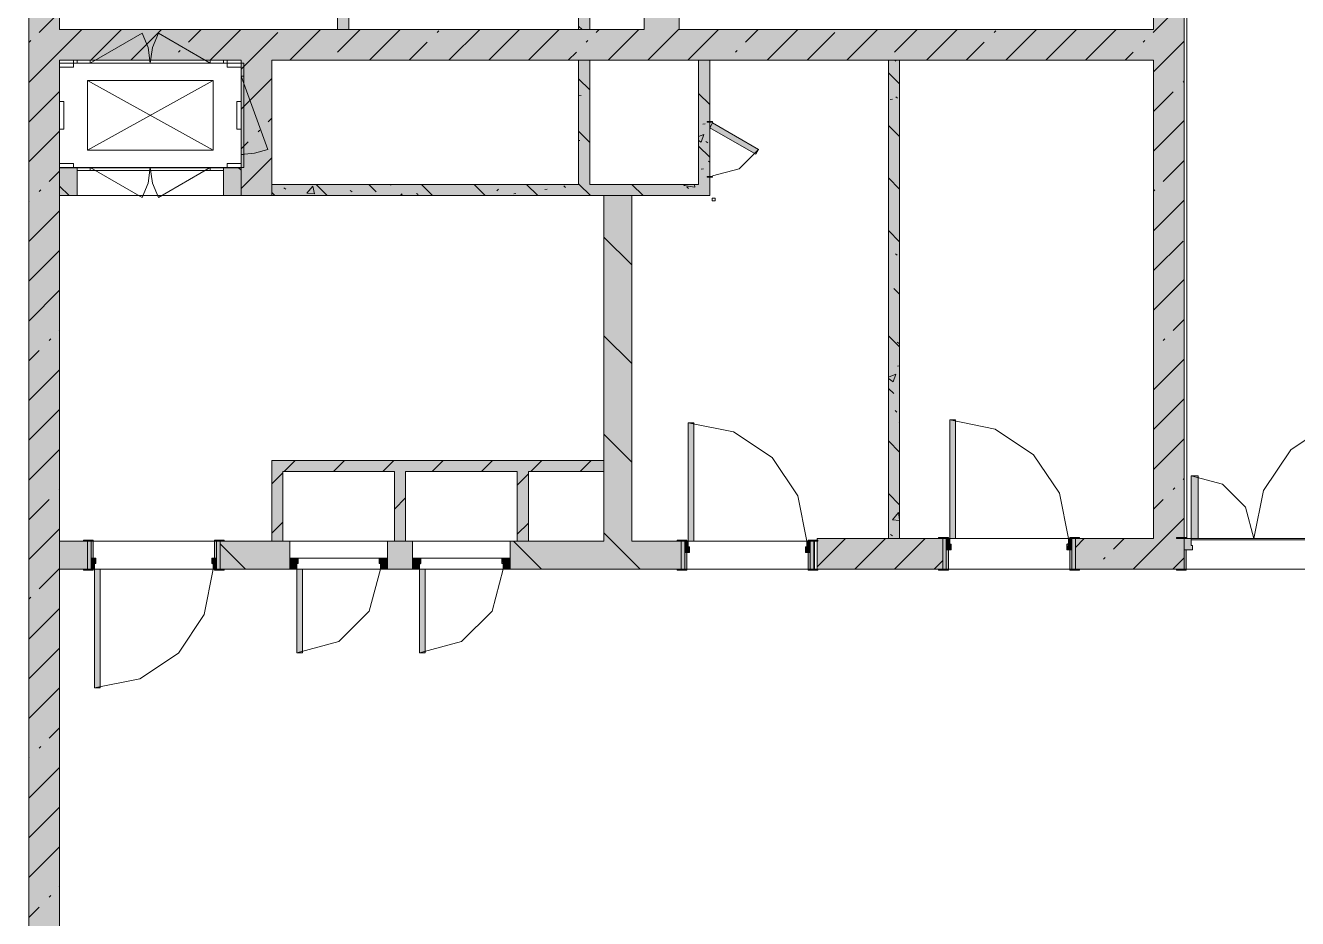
# Model space of a CAD drawing. Header units: millimetres. Extents: x -3817 to 677485, y -22715 to 103890.
# Drawn here: x 10388.3 to 10460.1, y -19518.1 to -19467.7 of the extents above; entities that cross this region are included whole.
import ezdxf

# ---------------------------------------------------------------- set-up
doc = ezdxf.new("R2010")
doc.units = ezdxf.units.MM
doc.layers.add('PDF _Геометрия', color=7, linetype='Continuous', true_color=0x1d1d1d)
doc.layers.add('PDF _Сплошная заливка', color=7, linetype='Continuous', true_color=0xffffff)

msp = doc.modelspace()

# ---------------------------------------------------------------- hatches: boundary and pattern name
at = {"layer": 'PDF _Сплошная заливка', "transparency": 33554559}
for points in [[(10423.2, -19467.893), (10425.168, -19467.893), (10425.168, -19390.495), (10423.2, -19390.495), (10423.2, -19461.102)], [(10453.238, -19498.365), (10453.671, -19498.365), (10453.671, -19496.633), (10453.671, -19496.57), (10453.671, -19434.194), (10451.939, -19434.194), (10451.939, -19498.365)], [(10400.445, -19469.626), (10400.445, -19467.893), (10390.209, -19467.893), (10390.209, -19469.626), (10398.663, -19469.626)], [(10436.985, -19469.626), (10451.939, -19469.626), (10451.939, -19467.893), (10400.445, -19467.893), (10400.445, -19469.626), (10427.877, -19469.626)], [(10426.901, -19477.271), (10426.901, -19476.641), (10402.177, -19476.641), (10402.177, -19477.271), (10422.491, -19477.271)], [(10402.315, -19496.79), (10402.807, -19496.79), (10402.807, -19492.223), (10402.177, -19492.223), (10402.177, -19496.79)], [(10420.917, -19492.853), (10420.917, -19492.223), (10402.807, -19492.223), (10402.807, -19492.853), (10416.665, -19492.853)], [(10420.573, -19498.365), (10425.286, -19498.365), (10425.286, -19496.79), (10415.641, -19496.79), (10415.641, -19498.365)]]:
    msp.add_hatch(color=256, dxfattribs=at).paths.add_polyline_path(points)
h = msp.add_hatch(color=256, dxfattribs=at)
h.paths.add_polyline_path([(10405.891, -19467.893), (10406.521, -19467.893), (10406.521, -19458.363), (10405.891, -19458.363), (10405.891, -19461.102)], flags=0)
h.paths.add_polyline_path([(10405.966, -19450.883), (10406.521, -19450.883), (10406.521, -19446.313), (10405.891, -19446.313), (10405.891, -19450.883)], flags=0)
h.paths.add_polyline_path([(10405.891, -19438.833), (10406.521, -19438.833), (10406.521, -19436.668), (10405.891, -19436.668), (10405.891, -19438.597)], flags=0)
h = msp.add_hatch(color=256, dxfattribs=at)
h.paths.add_polyline_path([(10419.499, -19476.641), (10420.129, -19476.641), (10420.129, -19469.626), (10419.499, -19469.626), (10419.499, -19469.907)], flags=0)
h.paths.add_polyline_path([(10419.499, -19467.893), (10420.129, -19467.893), (10420.129, -19436.668), (10419.499, -19436.668), (10419.499, -19438.902), (10419.657, -19438.993), (10419.499, -19439.266), (10419.564, -19466.229), (10419.657, -19466.282), (10419.499, -19466.634)], flags=0)
at = {"layer": 'PDF _Сплошная заливка', "true_color": 0xe2e2e2, "transparency": 33554559}
msp.add_hatch(color=254, dxfattribs=at).paths.add_polyline_path([(10429.492, -19474.934), (10429.649, -19474.661), (10427.058, -19473.165), (10426.901, -19473.438), (10427.877, -19474.001)])
at = {"layer": 'PDF _Сплошная заливка', "transparency": 33554559}
h = msp.add_hatch(color=256, dxfattribs=at)
h.paths.add_polyline_path([(10402.315, -19498.365), (10403.201, -19498.365), (10403.201, -19496.79), (10399.264, -19496.79), (10399.264, -19498.365), (10399.5, -19498.365)], flags=0)
h.paths.add_polyline_path([(10410.13, -19498.365), (10410.13, -19496.79), (10408.712, -19496.79), (10408.712, -19498.365)], flags=0)
h.paths.add_polyline_path([(10390.209, -19498.365), (10391.784, -19498.365), (10391.784, -19496.79), (10390.209, -19496.79)], flags=0)
h = msp.add_hatch(color=256, dxfattribs=at)
h.paths.add_polyline_path([(10449.787, -19498.365), (10451.939, -19498.365), (10451.939, -19496.633), (10447.53, -19496.633), (10447.53, -19498.365), (10447.766, -19498.365)], flags=0)
h.paths.add_polyline_path([(10439.813, -19498.365), (10440.05, -19498.365), (10440.05, -19496.633), (10432.963, -19496.633), (10433.003, -19498.365), (10435.18, -19498.365)], flags=0)
at = {"layer": 'PDF _Сплошная заливка', "true_color": 0xe2e2e2, "transparency": 33554559}
h = msp.add_hatch(color=254, dxfattribs=at)
h.paths.add_polyline_path([(10465.088, -19497.263), (10465.088, -19496.633), (10464.695, -19496.633), (10464.616, -19497.263)], flags=0)
h.paths.add_polyline_path([(10453.671, -19497.263), (10454.144, -19497.263), (10454.065, -19497.026), (10454.065, -19496.633), (10453.671, -19496.633)], flags=0)

# ---------------------------------------------------------------- linework, layer by layer
at = {"layer": 'PDF _Геометрия', "color": 7, "lineweight": 9}
for points in [[(10453.671, -19496.57), (10453.671, -19437.343), (10455.876, -19437.343), (10455.876, -19435.375), (10455.876, -19434.131), (10455.876, -19388.526), (10455.718, -19388.526), (10453.907, -19388.526), (10353.832, -19388.526), (10353.832, -19390.495), (10353.832, -19392.069), (10334.148, -19392.069), (10334.148, -19390.495), (10334.148, -19388.526), (10322.259, -19388.526), (10322.259, -19390.495), (10305.724, -19390.495), (10305.724, -19392.069), (10322.259, -19392.069), (10322.259, -19390.495)], [(10451.939, -19434.194), (10451.939, -19435.375), (10451.939, -19437.343), (10451.939, -19463.327), (10425.168, -19463.327), (10425.168, -19463.957), (10425.168, -19467.893), (10451.939, -19467.893), (10451.939, -19463.957), (10425.168, -19463.957)], [(10405.891, -19438.597), (10405.891, -19436.668), (10405.891, -19436.038), (10423.2, -19436.038), (10423.2, -19436.668), (10420.129, -19436.668), (10420.129, -19462.697), (10420.129, -19466.634), (10420.129, -19467.893), (10423.2, -19467.893), (10423.2, -19462.91)], [(10423.2, -19441.651), (10423.2, -19436.668), (10423.2, -19467.893)], [(10405.891, -19458.599), (10405.891, -19467.893), (10400.445, -19467.893), (10390.209, -19467.893), (10390.209, -19466.954), (10388.477, -19466.954), (10388.477, -19475.696), (10388.477, -19477.271), (10388.477, -19521.986), (10390.209, -19521.986), (10390.209, -19498.365), (10391.547, -19498.365)], [(10419.499, -19466.634), (10419.499, -19467.893), (10406.521, -19467.893), (10406.521, -19458.599)], [(10451.92, -19468.051), (10451.939, -19468.032), (10453.671, -19466.3)], [(10389.06, -19468.051), (10390.157, -19466.954)], [(10388.477, -19470.88), (10390.209, -19469.148), (10391.463, -19467.893)], [(10391.976, -19469.626), (10393.708, -19467.893)], [(10394.221, -19469.626), (10395.953, -19467.893)], [(10397.479, -19468.613), (10398.198, -19467.893)], [(10398.711, -19469.626), (10400.443, -19467.893)], [(10400.445, -19470.137), (10400.956, -19469.626), (10402.53, -19468.051)], [(10403.201, -19469.626), (10404.933, -19467.893)], [(10405.891, -19467.893), (10406.521, -19467.893)], [(10405.898, -19469.174), (10407.178, -19467.893)], [(10407.691, -19469.626), (10409.423, -19467.893)], [(10411.51, -19468.051), (10411.604, -19467.958)], [(10412.181, -19469.626), (10413.913, -19467.893)], [(10414.426, -19469.626), (10416.158, -19467.893)], [(10416.671, -19469.626), (10418.403, -19467.893)], [(10419.499, -19467.893), (10420.129, -19467.893)], [(10420.49, -19468.051), (10420.648, -19467.893)], [(10421.161, -19469.626), (10422.893, -19467.893)], [(10423.406, -19469.626), (10425.138, -19467.893), (10425.168, -19467.863)], [(10425.651, -19469.626), (10427.383, -19467.893)], [(10428.909, -19468.613), (10429.628, -19467.893)], [(10430.141, -19469.626), (10431.873, -19467.893)], [(10432.386, -19469.626), (10433.96, -19468.051)], [(10434.631, -19469.626), (10436.363, -19467.893)], [(10437.328, -19469.174), (10438.608, -19467.893)], [(10439.121, -19469.626), (10440.853, -19467.893)], [(10442.94, -19468.051), (10443.033, -19467.958)], [(10443.611, -19469.626), (10445.343, -19467.893)], [(10445.856, -19469.626), (10447.588, -19467.893)], [(10448.101, -19469.626), (10449.833, -19467.893)], [(10388.499, -19468.613), (10388.593, -19468.519)], [(10409.936, -19469.626), (10410.949, -19468.613)], [(10419.929, -19468.613), (10420.022, -19468.519)], [(10441.366, -19469.626), (10442.379, -19468.613)], [(10451.359, -19468.613), (10451.452, -19468.519)], [(10451.939, -19470.277), (10453.671, -19468.545)], [(10390.209, -19477.271), (10390.209, -19475.696), (10390.209, -19469.626), (10400.445, -19469.626), (10400.445, -19477.271), (10402.177, -19477.271), (10420.917, -19477.271)], [(10391.941, -19469.626), (10398.713, -19469.626), (10391.941, -19469.626)], [(10398.713, -19469.626), (10391.941, -19469.626), (10398.663, -19469.626)], [(10396.918, -19469.174), (10397.011, -19469.081)], [(10418.916, -19469.626), (10419.368, -19469.174)], [(10420.129, -19469.626), (10419.499, -19469.626)], [(10426.271, -19469.626), (10426.271, -19476.641), (10420.129, -19476.641), (10420.129, -19469.626), (10426.271, -19469.626), (10426.901, -19469.626), (10436.985, -19469.626), (10436.985, -19496.633), (10432.963, -19496.633), (10432.963, -19496.727)], [(10422.491, -19477.271), (10426.901, -19477.271), (10426.901, -19476.641), (10426.901, -19469.626)], [(10428.348, -19469.174), (10428.441, -19469.081)], [(10436.985, -19469.626), (10437.614, -19469.626), (10451.939, -19469.626), (10451.939, -19496.633), (10447.766, -19496.633)], [(10439.813, -19496.633), (10437.614, -19496.633), (10437.614, -19469.626)], [(10450.346, -19469.626), (10450.798, -19469.174)], [(10400.445, -19470.019), (10399.657, -19470.019), (10400.445, -19470.019)], [(10391.784, -19470.767), (10398.87, -19474.704)], [(10398.87, -19470.767), (10391.784, -19474.704)], [(10400.445, -19470.531), (10401.953, -19474.675), (10401.21, -19474.874), (10400.445, -19474.941)], [(10400.445, -19472.382), (10402.177, -19470.65)], [(10400.602, -19474.941), (10400.602, -19470.531), (10400.602, -19474.941)], [(10453.604, -19470.858), (10453.671, -19470.79)], [(10388.477, -19473.125), (10390.183, -19471.419)], [(10451.939, -19472.522), (10453.042, -19471.419)], [(10390.445, -19473.523), (10390.445, -19471.949), (10390.445, -19473.523)], [(10400.209, -19471.949), (10400.209, -19473.523), (10400.209, -19471.949)], [(10400.445, -19471.949), (10400.209, -19471.949), (10400.445, -19471.949)], [(10401.969, -19473.103), (10402.177, -19472.895)], [(10451.939, -19474.767), (10453.671, -19473.035)], [(10388.477, -19475.37), (10390.209, -19473.638)], [(10390.209, -19473.523), (10390.445, -19473.523), (10390.209, -19473.523)], [(10401.408, -19473.664), (10401.501, -19473.571)], [(10400.445, -19474.627), (10400.847, -19474.225)], [(10400.445, -19476.872), (10402.177, -19475.14)], [(10452.481, -19476.47), (10453.671, -19475.28)], [(10389.622, -19476.47), (10390.209, -19475.883)], [(10390.209, -19475.696), (10390.209, -19475.452), (10390.209, -19475.696), (10391.193, -19475.696), (10391.193, -19477.271), (10390.209, -19477.271), (10390.209, -19496.79), (10391.547, -19496.79)], [(10390.996, -19475.452), (10390.209, -19475.452), (10390.996, -19475.452)], [(10390.996, -19475.696), (10390.996, -19475.452), (10390.996, -19475.696)], [(10391.941, -19475.846), (10398.713, -19475.846), (10391.941, -19475.846)], [(10391.941, -19475.846), (10398.713, -19475.846), (10391.941, -19475.846)], [(10400.445, -19475.842), (10400.299, -19475.696)], [(10390.739, -19477.271), (10390.209, -19476.741)], [(10402.177, -19476.641), (10402.177, -19477.271)], [(10389.06, -19477.031), (10389.154, -19476.938)], [(10425.05, -19496.79), (10422.491, -19496.79), (10422.491, -19477.271), (10420.917, -19477.271), (10420.917, -19492.223), (10402.807, -19492.223), (10402.177, -19492.223), (10402.177, -19496.79)], [(10451.939, -19477.012), (10452.013, -19476.938)], [(10451.939, -19479.257), (10453.671, -19477.525)], [(10388.477, -19477.615), (10388.499, -19477.593)], [(10388.477, -19479.86), (10390.209, -19478.128)], [(10422.491, -19481.186), (10420.917, -19479.611)], [(10388.477, -19482.105), (10390.209, -19480.373)], [(10451.939, -19481.502), (10453.604, -19479.838)], [(10451.939, -19483.747), (10453.671, -19482.015)], [(10388.477, -19484.35), (10390.209, -19482.618)], [(10453.042, -19484.889), (10453.671, -19484.26)], [(10389.622, -19485.45), (10389.715, -19485.357)], [(10390.183, -19484.889), (10390.209, -19484.863)], [(10422.491, -19486.754), (10420.917, -19485.179)], [(10452.481, -19485.45), (10452.575, -19485.357)], [(10388.477, -19486.595), (10389.06, -19486.011)], [(10451.939, -19488.237), (10453.671, -19486.505)], [(10388.477, -19488.84), (10390.209, -19487.108)], [(10451.939, -19490.482), (10453.671, -19488.75)], [(10388.499, -19491.062), (10390.209, -19489.353)], [(10422.491, -19492.321), (10420.917, -19490.746)], [(10451.939, -19492.727), (10453.671, -19490.995)], [(10388.477, -19493.33), (10390.209, -19491.598)], [(10402.873, -19492.853), (10403.503, -19492.223)], [(10405.657, -19492.853), (10406.287, -19492.223)], [(10408.441, -19492.853), (10409.071, -19492.223)], [(10411.225, -19492.853), (10411.855, -19492.223)], [(10414.009, -19492.853), (10414.638, -19492.223)], [(10416.792, -19492.853), (10417.422, -19492.223)], [(10419.576, -19492.853), (10420.206, -19492.223)], [(10420.917, -19492.853), (10420.917, -19492.223)], [(10399.5, -19496.79), (10402.177, -19496.79), (10402.807, -19496.79), (10402.807, -19492.853), (10409.106, -19492.853), (10409.106, -19496.79), (10409.736, -19496.79), (10410.13, -19496.79), (10410.13, -19498.365), (10408.712, -19498.365), (10408.712, -19496.79), (10409.106, -19496.79)], [(10402.177, -19493.55), (10402.807, -19492.92)], [(10409.736, -19496.79), (10409.736, -19492.853), (10416.035, -19492.853), (10416.035, -19496.79)], [(10425.05, -19498.365), (10415.641, -19498.365), (10415.641, -19496.79), (10416.035, -19496.79), (10416.665, -19496.79), (10416.665, -19492.853), (10420.917, -19492.853), (10420.917, -19496.79), (10416.665, -19496.79)], [(10416.035, -19493.611), (10416.665, -19492.981)], [(10453.604, -19493.307), (10453.671, -19493.24)], [(10390.183, -19493.869), (10390.209, -19493.843)], [(10453.042, -19493.869), (10453.136, -19493.775)], [(10388.477, -19495.575), (10389.622, -19494.43)], [(10409.106, -19494.972), (10409.736, -19494.342)], [(10451.939, -19494.972), (10452.481, -19494.43)], [(10450.791, -19498.365), (10451.939, -19497.217), (10453.671, -19495.485)], [(10388.477, -19497.82), (10390.209, -19496.088)], [(10402.177, -19496.333), (10402.807, -19495.704)], [(10416.035, -19496.395), (10416.665, -19495.765)], [(10390.209, -19496.79), (10390.209, -19498.365)], [(10391.784, -19498.365), (10391.784, -19496.79)], [(10392.099, -19496.79), (10398.949, -19496.79)], [(10399.264, -19496.79), (10399.264, -19498.365)], [(10400.697, -19498.365), (10399.264, -19496.931)], [(10399.5, -19498.365), (10403.201, -19498.365), (10403.201, -19496.79), (10402.807, -19496.79)], [(10403.201, -19497.735), (10403.201, -19496.79), (10408.712, -19496.79), (10408.712, -19497.735)], [(10410.13, -19497.735), (10410.13, -19496.79), (10415.641, -19496.79), (10415.641, -19497.735)], [(10417.4, -19498.365), (10415.825, -19496.79)], [(10422.968, -19498.365), (10421.393, -19496.79), (10420.917, -19496.314)], [(10425.286, -19498.365), (10425.286, -19496.79)], [(10425.995, -19496.79), (10432.452, -19496.79)], [(10432.767, -19496.79), (10432.767, -19498.365)], [(10432.806, -19498.365), (10432.806, -19496.79)], [(10432.963, -19498.233), (10434.564, -19496.633)], [(10432.963, -19496.79), (10432.963, -19498.365), (10439.813, -19498.365)], [(10435.083, -19498.359), (10436.809, -19496.633)], [(10436.985, -19496.633), (10437.614, -19496.633)], [(10437.321, -19498.365), (10439.054, -19496.633)], [(10440.05, -19498.365), (10440.05, -19496.633)], [(10440.758, -19496.633), (10447.215, -19496.633)], [(10447.53, -19497.136), (10448.034, -19496.633)], [(10447.53, -19496.633), (10447.53, -19498.365)], [(10449.675, -19497.236), (10450.279, -19496.633)], [(10453.671, -19498.365), (10453.671, -19496.633)], [(10454.065, -19496.633), (10464.695, -19496.633)], [(10432.806, -19497.068), (10432.767, -19497.029)], [(10389.06, -19499.481), (10390.209, -19498.333)], [(10398.949, -19498.365), (10392.177, -19498.365)], [(10408.712, -19498.365), (10403.909, -19498.365)], [(10415.641, -19498.365), (10410.838, -19498.365)], [(10432.452, -19498.365), (10425.601, -19498.365)], [(10439.566, -19498.365), (10440.05, -19497.882)], [(10447.215, -19498.365), (10440.365, -19498.365)], [(10447.766, -19498.365), (10451.939, -19498.365), (10453.238, -19498.365)], [(10448.546, -19498.365), (10448.553, -19498.359)], [(10449.114, -19497.797), (10449.207, -19497.704)], [(10453.036, -19498.365), (10453.671, -19497.73)], [(10464.97, -19498.365), (10453.789, -19498.365)], [(10388.499, -19500.042), (10388.593, -19499.949)], [(10388.477, -19502.31), (10390.209, -19500.578)], [(10388.477, -19504.555), (10390.183, -19502.849)], [(10388.477, -19506.8), (10390.209, -19505.068)], [(10389.622, -19507.9), (10390.209, -19507.313)], [(10389.06, -19508.461), (10389.154, -19508.368)], [(10388.477, -19509.045), (10388.499, -19509.022)], [(10388.477, -19511.29), (10390.209, -19509.558)], [(10388.477, -19513.535), (10390.209, -19511.803)], [(10388.477, -19515.78), (10390.209, -19514.048)], [(10390.183, -19516.319), (10390.209, -19516.293)], [(10389.622, -19516.88), (10389.715, -19516.786)], [(10388.477, -19518.025), (10389.06, -19517.441)]]:
    msp.add_lwpolyline(points, dxfattribs=at)
at = {"layer": 'PDF _Геометрия', "color": 253, "lineweight": 9, "true_color": 0xaaaaaa}
for points in [[(10455.876, -19437.501), (10453.829, -19437.501), (10453.829, -19496.633)], [(10390.209, -19467.893), (10405.891, -19467.893), (10405.891, -19458.599)], [(10436.985, -19496.633), (10436.985, -19469.626), (10426.901, -19469.626), (10426.901, -19477.271)], [(10447.766, -19496.633), (10451.939, -19496.633), (10451.939, -19469.626), (10437.614, -19469.626), (10437.614, -19496.633)], [(10427.058, -19476.157), (10428.554, -19475.756), (10429.649, -19474.661)], [(10391.193, -19475.696), (10399.461, -19475.696)], [(10413.27, -19477.271), (10390.209, -19477.271), (10390.209, -19496.79), (10391.547, -19496.79)], [(10391.193, -19477.271), (10399.461, -19477.271)], [(10399.5, -19496.79), (10402.177, -19496.79), (10402.177, -19492.223), (10420.917, -19492.223), (10420.917, -19477.271)], [(10422.491, -19477.271), (10422.491, -19496.79)], [(10464.695, -19489.546), (10461.983, -19490.086), (10459.684, -19491.622), (10458.148, -19493.921), (10457.608, -19496.633), (10457.133, -19494.861), (10455.837, -19493.564), (10454.065, -19493.089)], [(10432.373, -19496.79), (10431.863, -19494.229), (10430.413, -19492.058), (10428.241, -19490.607), (10425.68, -19490.097)], [(10447.136, -19496.633), (10446.627, -19494.071), (10445.176, -19491.9), (10443.005, -19490.449), (10440.443, -19489.94)], [(10432.963, -19496.727), (10432.963, -19496.633), (10435.18, -19496.633)], [(10432.963, -19498.365), (10432.963, -19496.79)], [(10464.695, -19496.633), (10454.065, -19496.633)], [(10454.065, -19496.711), (10464.695, -19496.711)], [(10391.36, -19498.365), (10390.209, -19498.365), (10390.209, -19520.411), (10423.542, -19520.411), (10425.027, -19520.411)], [(10398.87, -19498.365), (10398.361, -19500.926), (10396.91, -19503.097), (10394.739, -19504.548), (10392.177, -19505.058)], [(10403.201, -19498.365), (10399.5, -19498.365)], [(10403.516, -19497.735), (10408.397, -19497.735), (10403.516, -19497.735)], [(10403.594, -19498.365), (10408.397, -19498.365), (10403.909, -19498.365), (10408.319, -19498.365), (10407.686, -19500.727), (10405.956, -19502.456), (10403.594, -19503.089)], [(10410.13, -19498.365), (10408.712, -19498.365)], [(10410.444, -19497.735), (10415.326, -19497.735), (10410.444, -19497.735)], [(10415.247, -19498.365), (10414.615, -19500.727), (10412.885, -19502.456), (10410.523, -19503.089)], [(10410.523, -19498.365), (10415.326, -19498.365), (10410.838, -19498.365), (10425.05, -19498.365)], [(10439.813, -19498.365), (10433.003, -19498.365)], [(10453.238, -19498.365), (10447.766, -19498.365)]]:
    msp.add_lwpolyline(points, dxfattribs=at)
at = {"layer": 'PDF _Геометрия', "color": 7, "lineweight": 9}
for points in [[(10395.327, -19469.783), (10395.212, -19468.907), (10394.873, -19468.09), (10391.941, -19469.783), (10394.873, -19468.09), (10395.212, -19468.907), (10395.327, -19469.783), (10395.442, -19468.907), (10395.78, -19468.09), (10398.713, -19469.783), (10395.78, -19468.09), (10395.442, -19468.907)], [(10390.996, -19470.019), (10390.996, -19469.626)], [(10391.941, -19469.783), (10391.941, -19469.626), (10391.193, -19469.626), (10391.193, -19469.783)], [(10391.941, -19469.783), (10391.941, -19469.626), (10391.193, -19469.626), (10391.193, -19469.783)], [(10398.713, -19469.783), (10398.713, -19469.626), (10399.461, -19469.626), (10399.461, -19469.783)], [(10398.713, -19469.783), (10398.713, -19469.626), (10399.461, -19469.626), (10399.461, -19469.783)], [(10399.657, -19469.626), (10399.657, -19470.019)], [(10402.177, -19476.641), (10402.177, -19469.626), (10419.499, -19469.626), (10419.499, -19476.641)], [(10390.209, -19469.783), (10390.209, -19475.689), (10400.445, -19475.689), (10400.445, -19469.783)], [(10390.209, -19469.907), (10390.209, -19470.019), (10390.996, -19470.019), (10390.209, -19470.019)], [(10400.445, -19470.531), (10400.602, -19470.531), (10400.602, -19469.783), (10400.445, -19469.783)], [(10400.445, -19470.019), (10400.445, -19469.907)], [(10391.784, -19470.767), (10391.784, -19474.704), (10398.87, -19474.704), (10398.87, -19470.767)], [(10390.209, -19471.949), (10390.445, -19471.949)], [(10400.445, -19473.523), (10400.209, -19473.523)], [(10400.445, -19474.941), (10400.602, -19474.941), (10400.602, -19475.689), (10400.445, -19475.689)], [(10391.941, -19475.689), (10391.941, -19475.846), (10391.193, -19475.846), (10391.193, -19475.689)], [(10391.941, -19475.689), (10391.941, -19475.846), (10391.193, -19475.846), (10391.193, -19475.689)], [(10399.461, -19475.696), (10399.461, -19477.271), (10400.445, -19477.271), (10400.445, -19475.696), (10399.461, -19475.696), (10399.461, -19477.271), (10391.193, -19477.271), (10391.193, -19475.696)], [(10395.327, -19475.689), (10395.212, -19476.565), (10394.873, -19477.381), (10391.941, -19475.689), (10394.873, -19477.381), (10395.212, -19476.565), (10395.327, -19475.689), (10395.442, -19476.565), (10395.78, -19477.381), (10398.713, -19475.689), (10395.78, -19477.381), (10395.442, -19476.565)], [(10398.713, -19475.689), (10398.713, -19475.846), (10399.461, -19475.846), (10399.461, -19475.689)], [(10398.713, -19475.689), (10398.713, -19475.846), (10399.461, -19475.846), (10399.461, -19475.689)], [(10400.445, -19475.696), (10400.445, -19475.452), (10399.657, -19475.452), (10400.445, -19475.452)], [(10399.657, -19475.696), (10399.657, -19475.452)], [(10427.042, -19477.417), (10427.042, -19477.57), (10427.2, -19477.57), (10427.2, -19477.417)]]:
    msp.add_lwpolyline(points, close=True, dxfattribs=at)
at = {"layer": 'PDF _Геометрия', "color": 8, "lineweight": 9, "true_color": 0x787878}
for points in [[(10419.694, -19467.893), (10419.499, -19467.699)], [(10437.368, -19469.684), (10437.417, -19469.626)], [(10437.614, -19470.963), (10436.985, -19470.333)], [(10437.607, -19469.705), (10437.614, -19469.706)], [(10420.129, -19471.296), (10419.499, -19470.667)], [(10419.515, -19471.641), (10419.646, -19471.624)], [(10426.901, -19472.128), (10426.271, -19471.498)], [(10437.074, -19471.848), (10437.205, -19471.831)], [(10437.397, -19471.684), (10437.494, -19471.773)], [(10426.498, -19473.24), (10426.629, -19473.223)], [(10420.129, -19474.268), (10419.499, -19473.638)], [(10426.271, -19473.939), (10426.561, -19473.827)], [(10426.419, -19474.251), (10426.561, -19473.828)], [(10437.614, -19473.935), (10436.985, -19473.305)], [(10419.499, -19474.162), (10419.557, -19474.154)], [(10426.271, -19474.15), (10426.419, -19474.25)], [(10426.901, -19475.1), (10426.271, -19474.47)], [(10426.678, -19474.219), (10426.79, -19474.29)], [(10426.828, -19475.323), (10426.901, -19475.39)], [(10426.409, -19475.771), (10426.54, -19475.753)], [(10402.866, -19476.829), (10402.977, -19476.9)], [(10404.584, -19477.177), (10404.165, -19477.14), (10404.503, -19476.738)], [(10404.584, -19477.177), (10404.503, -19476.738)], [(10405.314, -19477.271), (10404.684, -19476.641)], [(10408.079, -19477.065), (10407.656, -19476.641)], [(10408.879, -19476.641), (10408.919, -19476.678)], [(10411.253, -19477.271), (10410.623, -19476.641)], [(10414.225, -19477.271), (10413.595, -19476.641)], [(10417.193, -19477.271), (10416.563, -19476.641)], [(10418.664, -19476.725), (10418.761, -19476.814)], [(10420.164, -19477.271), (10419.534, -19476.641), (10419.499, -19476.606)], [(10423.132, -19477.271), (10422.502, -19476.641)], [(10426.061, -19476.796), (10425.438, -19476.7), (10425.494, -19476.641)], [(10425.7, -19476.867), (10425.601, -19476.768)], [(10426.061, -19476.797), (10426.043, -19476.641)], [(10437.614, -19476.903), (10436.985, -19476.273)], [(10402.346, -19477.271), (10402.177, -19477.102)], [(10406.602, -19476.987), (10406.714, -19477.058)], [(10409.445, -19477.271), (10409.524, -19477.177)], [(10409.541, -19477.271), (10409.524, -19477.178)], [(10410.339, -19477.145), (10410.45, -19477.216)], [(10414.873, -19476.992), (10414.978, -19476.912)], [(10415.832, -19477.163), (10415.963, -19477.146)], [(10417.585, -19476.932), (10417.716, -19476.915)], [(10437.614, -19479.874), (10436.985, -19479.245)], [(10437.377, -19480.548), (10437.474, -19480.637)], [(10437.614, -19482.842), (10437.282, -19482.509)], [(10437.614, -19485.814), (10436.985, -19485.184)], [(10437.476, -19485.543), (10437.588, -19485.614)], [(10437.501, -19486.902), (10437.614, -19486.887)], [(10436.985, -19487.515), (10437.392, -19487.358)], [(10436.985, -19487.602), (10437.25, -19487.781)], [(10437.25, -19487.782), (10437.392, -19487.359)], [(10437.282, -19488.449), (10436.985, -19488.152)], [(10437.356, -19489.412), (10437.453, -19489.501)], [(10437.589, -19490.06), (10437.614, -19490.076)], [(10437.614, -19491.753), (10436.985, -19491.123)], [(10437.614, -19494.721), (10436.985, -19494.091)], [(10437.614, -19495.607), (10437.203, -19495.571), (10437.54, -19495.169)], [(10437.614, -19495.57), (10437.541, -19495.169)], [(10437.094, -19496.413), (10437.206, -19496.484)]]:
    msp.add_lwpolyline(points, dxfattribs=at)
at = {"layer": 'PDF _Геометрия', "color": 253, "lineweight": 9, "true_color": 0xaaaaaa}
for points in [[(10426.743, -19473.126), (10427.058, -19473.126), (10427.058, -19473.086), (10426.743, -19473.086)], [(10429.649, -19474.661), (10427.058, -19473.165), (10426.901, -19473.438), (10429.492, -19474.934)], [(10426.743, -19476.196), (10426.743, -19476.236), (10427.058, -19476.236), (10427.058, -19476.196)], [(10425.68, -19490.097), (10425.68, -19496.79), (10425.995, -19496.79), (10425.995, -19490.097)], [(10440.443, -19489.94), (10440.443, -19496.633), (10440.758, -19496.633), (10440.758, -19489.94)], [(10454.065, -19493.089), (10454.065, -19496.633), (10454.459, -19496.633), (10454.459, -19493.089)], [(10392.099, -19496.727), (10391.547, -19496.727), (10391.547, -19496.79), (10392.099, -19496.79)], [(10391.981, -19496.79), (10391.784, -19496.79), (10391.784, -19498.365), (10391.981, -19498.365)], [(10392.099, -19496.79), (10391.981, -19496.79), (10391.981, -19497.735), (10392.099, -19497.735)], [(10398.949, -19496.727), (10398.949, -19496.79), (10399.5, -19496.79), (10399.5, -19496.727)], [(10398.949, -19496.79), (10398.949, -19497.735), (10399.067, -19497.735), (10399.067, -19496.79)], [(10399.067, -19496.79), (10399.067, -19498.365), (10399.264, -19498.365), (10399.264, -19496.79)], [(10425.601, -19496.79), (10425.601, -19496.727), (10425.05, -19496.727), (10425.05, -19496.79)], [(10425.483, -19498.365), (10425.483, -19496.79), (10425.286, -19496.79), (10425.286, -19498.365)], [(10425.68, -19496.79), (10425.483, -19496.79), (10425.483, -19497.42), (10425.759, -19497.42), (10425.759, -19497.105), (10425.68, -19497.105)], [(10425.601, -19496.798), (10425.601, -19496.79), (10425.483, -19496.79), (10425.483, -19496.798)], [(10432.373, -19496.79), (10432.373, -19497.105), (10432.294, -19497.105), (10432.294, -19497.42), (10432.57, -19497.42), (10432.57, -19496.79)], [(10432.452, -19496.79), (10433.003, -19496.79), (10433.003, -19496.727), (10432.452, -19496.727)], [(10432.452, -19496.798), (10432.57, -19496.798), (10432.57, -19496.79), (10432.452, -19496.79)], [(10432.57, -19498.365), (10432.767, -19498.365), (10432.767, -19496.79), (10432.57, -19496.79)], [(10440.365, -19496.633), (10440.365, -19496.57), (10439.813, -19496.57), (10439.813, -19496.633)], [(10440.247, -19498.365), (10440.247, -19496.633), (10440.05, -19496.633), (10440.05, -19498.365)], [(10440.443, -19496.633), (10440.247, -19496.633), (10440.247, -19497.263), (10440.522, -19497.263), (10440.522, -19496.948), (10440.443, -19496.948)], [(10440.365, -19496.641), (10440.365, -19496.633), (10440.247, -19496.633), (10440.247, -19496.641)], [(10447.136, -19496.633), (10447.136, -19496.948), (10447.057, -19496.948), (10447.057, -19497.263), (10447.333, -19497.263), (10447.333, -19496.633)], [(10447.215, -19496.633), (10447.766, -19496.633), (10447.766, -19496.57), (10447.215, -19496.57)], [(10447.215, -19496.641), (10447.333, -19496.641), (10447.333, -19496.633), (10447.215, -19496.633)], [(10447.333, -19498.365), (10447.53, -19498.365), (10447.53, -19496.633), (10447.333, -19496.633)], [(10453.789, -19496.633), (10453.789, -19496.57), (10453.238, -19496.57), (10453.238, -19496.633)], [(10454.065, -19496.633), (10453.671, -19496.633), (10453.671, -19497.263), (10454.144, -19497.263), (10454.144, -19497.026), (10454.065, -19497.026)], [(10425.601, -19498.365), (10425.601, -19497.42), (10425.483, -19497.42), (10425.483, -19498.365)], [(10432.452, -19498.365), (10432.57, -19498.365), (10432.57, -19497.42), (10432.452, -19497.42)], [(10440.365, -19498.365), (10440.365, -19497.263), (10440.247, -19497.263), (10440.247, -19498.365)], [(10447.215, -19498.365), (10447.333, -19498.365), (10447.333, -19497.263), (10447.215, -19497.263)], [(10453.789, -19498.365), (10453.789, -19497.263), (10453.671, -19497.263), (10453.671, -19498.365)], [(10392.099, -19498.365), (10391.547, -19498.365), (10391.547, -19498.428), (10392.099, -19498.428)], [(10392.177, -19498.365), (10392.177, -19498.05), (10392.256, -19498.05), (10392.256, -19497.735), (10391.981, -19497.735), (10391.981, -19498.365)], [(10392.099, -19498.357), (10391.981, -19498.357), (10391.981, -19498.365), (10392.099, -19498.365)], [(10392.177, -19505.058), (10392.492, -19505.058), (10392.492, -19498.365), (10392.177, -19498.365)], [(10392.177, -19498.365), (10398.949, -19498.365)], [(10398.87, -19498.365), (10399.067, -19498.365), (10399.067, -19497.735), (10398.791, -19497.735), (10398.791, -19498.05), (10398.87, -19498.05)], [(10398.949, -19498.357), (10398.949, -19498.365), (10399.067, -19498.365), (10399.067, -19498.357)], [(10398.949, -19498.365), (10398.949, -19498.428), (10399.5, -19498.428), (10399.5, -19498.365)], [(10403.397, -19497.735), (10403.201, -19497.735), (10403.201, -19498.365), (10403.397, -19498.365)], [(10403.594, -19498.365), (10403.594, -19498.05), (10403.673, -19498.05), (10403.673, -19497.735), (10403.397, -19497.735), (10403.397, -19498.365)], [(10403.594, -19503.089), (10403.909, -19503.089), (10403.909, -19498.365), (10403.594, -19498.365)], [(10408.319, -19498.365), (10408.515, -19498.365), (10408.515, -19497.735), (10408.24, -19497.735), (10408.24, -19498.05), (10408.319, -19498.05)], [(10408.515, -19497.735), (10408.515, -19498.365), (10408.712, -19498.365), (10408.712, -19497.735)], [(10410.326, -19497.735), (10410.13, -19497.735), (10410.13, -19498.365), (10410.326, -19498.365)], [(10410.523, -19498.365), (10410.523, -19498.05), (10410.602, -19498.05), (10410.602, -19497.735), (10410.326, -19497.735), (10410.326, -19498.365)], [(10410.523, -19503.089), (10410.838, -19503.089), (10410.838, -19498.365), (10410.523, -19498.365)], [(10415.247, -19498.365), (10415.444, -19498.365), (10415.444, -19497.735), (10415.169, -19497.735), (10415.169, -19498.05), (10415.247, -19498.05)], [(10415.444, -19497.735), (10415.444, -19498.365), (10415.641, -19498.365), (10415.641, -19497.735)], [(10425.601, -19498.428), (10425.601, -19498.365), (10425.05, -19498.365), (10425.05, -19498.428)], [(10425.601, -19498.365), (10432.452, -19498.365)], [(10432.452, -19498.428), (10433.003, -19498.428), (10433.003, -19498.365), (10432.452, -19498.365)], [(10440.365, -19498.428), (10440.365, -19498.365), (10439.813, -19498.365), (10439.813, -19498.428)], [(10440.365, -19498.365), (10447.215, -19498.365)], [(10447.215, -19498.428), (10447.766, -19498.428), (10447.766, -19498.365), (10447.215, -19498.365)], [(10453.789, -19498.428), (10453.789, -19498.365), (10453.238, -19498.365), (10453.238, -19498.428)]]:
    msp.add_lwpolyline(points, close=True, dxfattribs=at)
at = {"layer": 'PDF _Сплошная заливка', "lineweight": 60, "transparency": 33554559}
for points in [[(10390.209, -19475.696), (10390.209, -19466.954), (10388.477, -19475.696), (10388.477, -19466.954)], [(10402.177, -19477.271), (10402.177, -19469.626), (10400.445, -19477.271), (10400.445, -19469.626)], [(10426.901, -19476.641), (10426.901, -19469.626), (10426.271, -19476.641), (10426.271, -19469.626)], [(10437.614, -19496.633), (10437.614, -19469.626), (10436.985, -19496.633), (10436.985, -19469.626)], [(10390.209, -19521.986), (10390.209, -19475.696), (10388.477, -19521.986), (10388.477, -19475.696)], [(10390.209, -19477.271), (10391.193, -19477.271), (10390.209, -19475.696), (10391.193, -19475.696)], [(10400.445, -19477.271), (10400.445, -19475.696), (10399.461, -19477.271), (10399.461, -19475.696)], [(10422.491, -19496.79), (10422.491, -19477.271), (10420.917, -19496.79), (10420.917, -19477.271)], [(10409.736, -19496.79), (10409.736, -19492.853), (10409.106, -19496.79), (10409.106, -19492.853)], [(10416.665, -19496.79), (10416.665, -19492.853), (10416.035, -19496.79), (10416.035, -19492.853)]]:
    msp.add_solid(points, dxfattribs=at)
at = {"layer": 'PDF _Сплошная заливка', "color": 254, "lineweight": 60, "true_color": 0xe2e2e2, "transparency": 33554559}
for points in [[(10425.995, -19496.79), (10425.995, -19490.097), (10425.68, -19496.79), (10425.68, -19490.097)], [(10440.758, -19496.633), (10440.758, -19489.94), (10440.443, -19496.633), (10440.443, -19489.94)], [(10454.459, -19496.633), (10454.459, -19493.089), (10454.065, -19496.633), (10454.065, -19493.089)], [(10392.099, -19496.79), (10392.099, -19496.727), (10391.547, -19496.79)], [(10391.981, -19497.735), (10392.099, -19497.735), (10391.981, -19496.79), (10392.099, -19496.79)], [(10399.5, -19496.79), (10399.5, -19496.727), (10398.949, -19496.79)], [(10398.949, -19497.735), (10399.067, -19497.735), (10398.949, -19496.79), (10399.067, -19496.79)], [(10425.601, -19496.79), (10425.601, -19496.727), (10425.05, -19496.79)], [(10425.483, -19497.42), (10425.759, -19497.42), (10425.483, -19496.79), (10425.68, -19496.79)], [(10432.57, -19497.42), (10432.57, -19496.79), (10432.294, -19497.42), (10432.373, -19496.79)], [(10433.003, -19496.79), (10433.003, -19496.727), (10432.452, -19496.79)], [(10440.365, -19496.633), (10440.365, -19496.57), (10439.813, -19496.633)], [(10440.247, -19497.263), (10440.522, -19497.263), (10440.247, -19496.633), (10440.443, -19496.633)], [(10447.333, -19497.263), (10447.333, -19496.633), (10447.057, -19497.263), (10447.136, -19496.633)], [(10447.766, -19496.633), (10447.766, -19496.57), (10447.215, -19496.633)], [(10453.789, -19496.633), (10453.789, -19496.57), (10453.238, -19496.633)], [(10425.601, -19498.365), (10425.601, -19497.42), (10425.483, -19498.365), (10425.483, -19497.42)], [(10432.57, -19498.365), (10432.57, -19497.42), (10432.452, -19498.365), (10432.452, -19497.42)], [(10440.365, -19498.365), (10440.365, -19497.263), (10440.247, -19498.365), (10440.247, -19497.263)], [(10447.333, -19498.365), (10447.333, -19497.263), (10447.215, -19498.365), (10447.215, -19497.263)], [(10453.789, -19498.365), (10453.789, -19497.263), (10453.671, -19498.365), (10453.671, -19497.263)], [(10392.177, -19498.365), (10392.256, -19497.735), (10391.981, -19498.365), (10391.981, -19497.735)], [(10392.492, -19505.058), (10392.492, -19498.365), (10392.177, -19505.058), (10392.177, -19498.365)], [(10399.067, -19498.365), (10399.067, -19497.735), (10398.87, -19498.365), (10398.791, -19497.735)], [(10399.5, -19498.428), (10399.5, -19498.365), (10398.949, -19498.428)], [(10403.594, -19498.365), (10403.673, -19497.735), (10403.397, -19498.365), (10403.397, -19497.735)], [(10403.909, -19503.089), (10403.909, -19498.365), (10403.594, -19503.089), (10403.594, -19498.365)], [(10408.515, -19498.365), (10408.515, -19497.735), (10408.319, -19498.365), (10408.24, -19497.735)], [(10410.523, -19498.365), (10410.602, -19497.735), (10410.326, -19498.365), (10410.326, -19497.735)], [(10410.838, -19503.089), (10410.838, -19498.365), (10410.523, -19503.089), (10410.523, -19498.365)], [(10415.444, -19498.365), (10415.444, -19497.735), (10415.247, -19498.365), (10415.169, -19497.735)], [(10425.601, -19498.428), (10425.601, -19498.365), (10425.05, -19498.428)], [(10433.003, -19498.428), (10433.003, -19498.365), (10432.452, -19498.428)], [(10440.365, -19498.428), (10440.365, -19498.365), (10439.813, -19498.428)], [(10447.766, -19498.428), (10447.766, -19498.365), (10447.215, -19498.428)], [(10453.789, -19498.428), (10453.789, -19498.365), (10453.238, -19498.428)]]:
    msp.add_solid(points, dxfattribs=at)
at = {"layer": 'PDF _Сплошная заливка', "color": 7, "lineweight": 60, "true_color": 0xfbfbfb, "transparency": 33554559}
for points in [[(10391.784, -19498.365), (10391.981, -19498.365), (10391.784, -19496.79), (10391.981, -19496.79)], [(10399.264, -19498.365), (10399.264, -19496.79), (10399.067, -19498.365), (10399.067, -19496.79)], [(10425.483, -19498.365), (10425.483, -19496.79), (10425.286, -19498.365), (10425.286, -19496.79)], [(10432.767, -19498.365), (10432.767, -19496.79), (10432.57, -19498.365), (10432.57, -19496.79)], [(10440.247, -19498.365), (10440.247, -19496.633), (10440.05, -19498.365), (10440.05, -19496.633)], [(10447.53, -19498.365), (10447.53, -19496.633), (10447.333, -19498.365), (10447.333, -19496.633)], [(10403.201, -19498.365), (10403.397, -19498.365), (10403.201, -19497.735), (10403.397, -19497.735)], [(10408.515, -19498.365), (10408.712, -19498.365), (10408.515, -19497.735), (10408.712, -19497.735)], [(10410.13, -19498.365), (10410.326, -19498.365), (10410.13, -19497.735), (10410.326, -19497.735)], [(10415.444, -19498.365), (10415.641, -19498.365), (10415.444, -19497.735), (10415.641, -19497.735)]]:
    msp.add_solid(points, dxfattribs=at)

doc.saveas('drawing.dxf')
